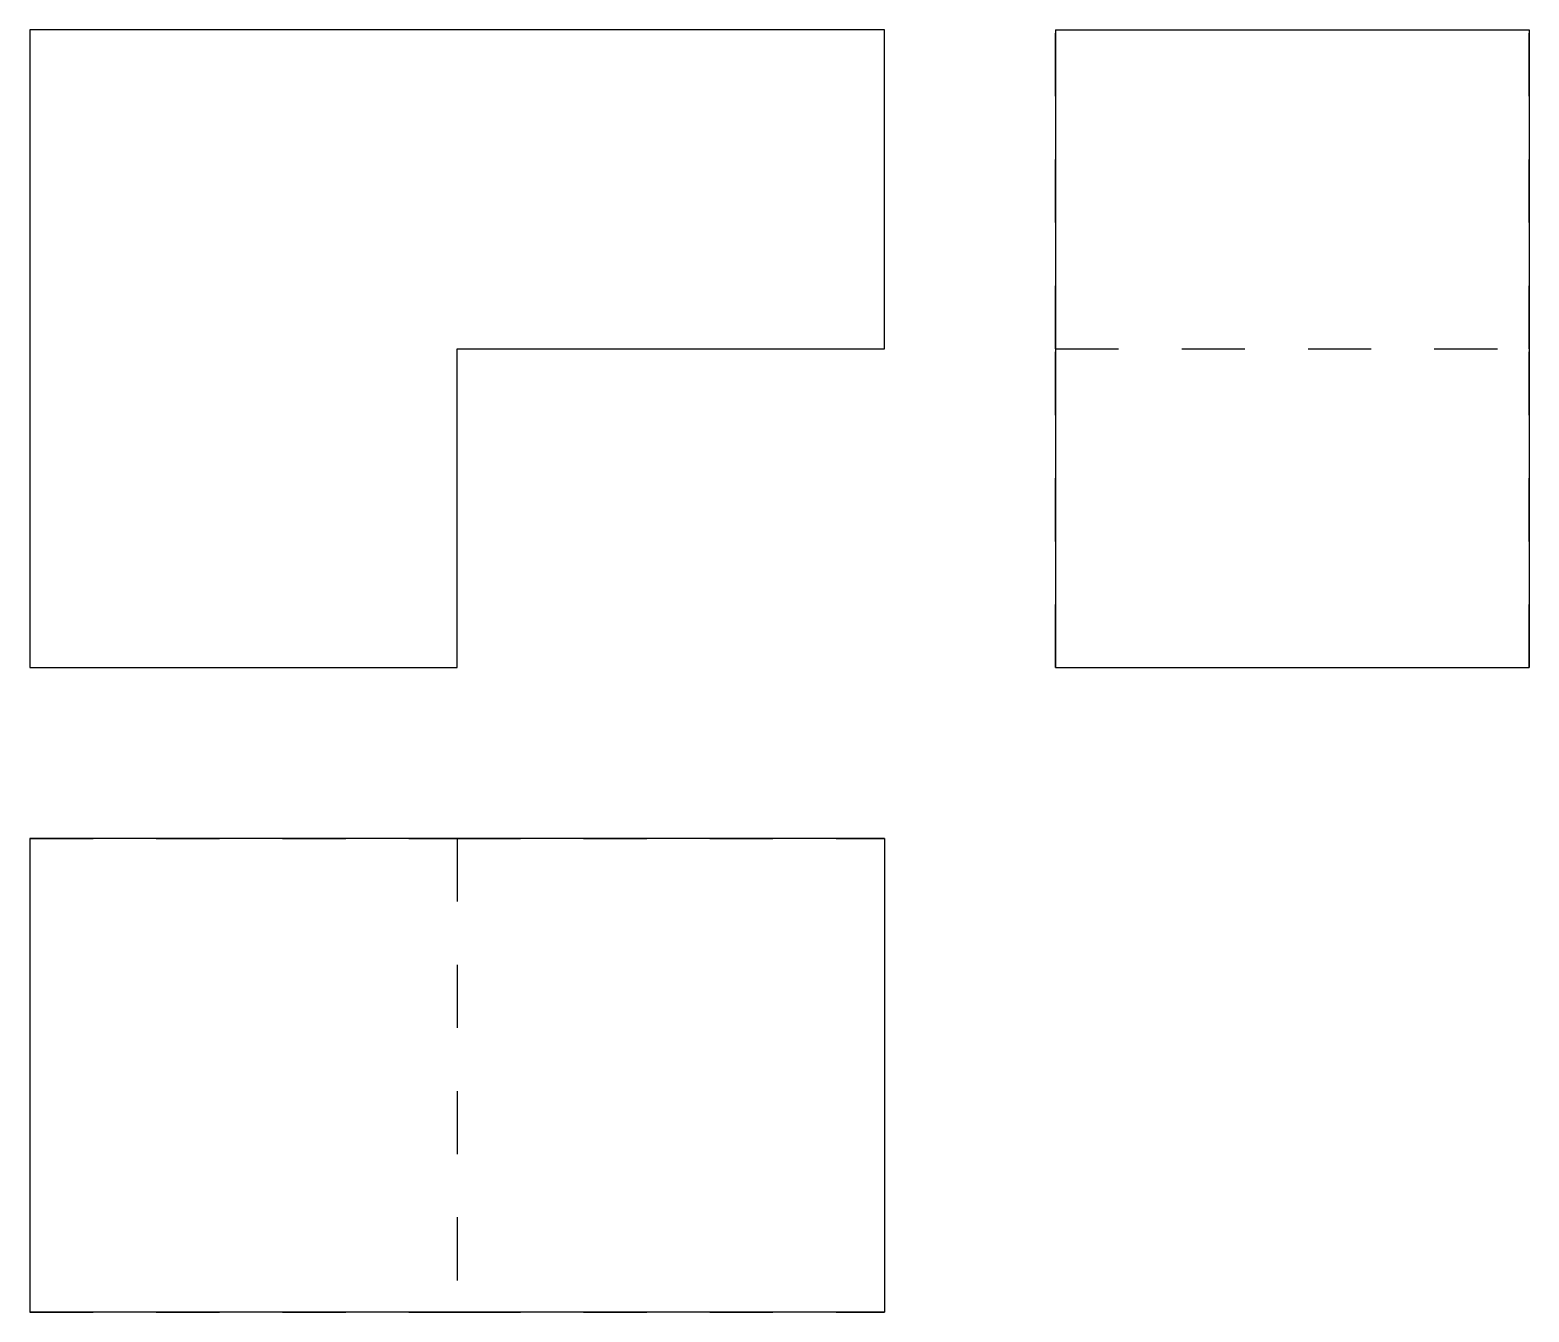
# Model space of a CAD drawing. Extents: x 0 to 2.37, y 0 to 2.03.
import ezdxf

# ---------------------------------------------------------------- set-up
doc = ezdxf.new("R2010")
doc.units = 0
doc.linetypes.add('HIDDEN', pattern=[0.067663, 0.045131, -0.022532])
for name, color, linetype in [('FRONT', 7, 'CONTINUOUS'), ('LEFT', 7, 'CONTINUOUS'), ('LEFT_HID', 7, 'HIDDEN'), ('TOP', 7, 'CONTINUOUS'), ('TOP_HID', 7, 'HIDDEN')]:
    doc.layers.add(name, color=color, linetype=linetype)

msp = doc.modelspace()

# ---------------------------------------------------------------- linework, layer by layer
at = {"layer": 'FRONT'}
for p, q in [((1.353261, 2.030674), (0, 2.030674)), ((0, 2.030674), (0, 1.020652)), ((1.353261, 1.525663), (1.353261, 2.030674)), ((0.67663, 1.020652), (0.67663, 1.525663)), ((0.67663, 1.525663), (1.353261, 1.525663)), ((0, 1.020652), (0.67663, 1.020652))]:
    msp.add_line(p, q, dxfattribs=at)
at = {"layer": 'LEFT'}
for p, q in [((1.623913, 2.030674), (2.373913, 2.030674)), ((1.623913, 2.030674), (1.623913, 1.020652)), ((2.373913, 2.030674), (2.373913, 1.020652)), ((1.623913, 1.020652), (2.373913, 1.020652))]:
    msp.add_line(p, q, dxfattribs=at)
at = {"layer": 'LEFT_HID', "linetype": 'HIDDEN'}
for p, q in [((1.623913, 1.525663), (1.623913, 2.030674)), ((2.373913, 1.525663), (2.373913, 2.030674)), ((1.623913, 1.525663), (2.373913, 1.525663)), ((1.623913, 1.020652), (1.623913, 1.525663)), ((1.623913, 1.525663), (2.373913, 1.525663)), ((2.373913, 1.020652), (2.373913, 1.525663))]:
    msp.add_line(p, q, dxfattribs=at)
at = {"layer": 'TOP'}
for p, q in [((0, 0.75), (0, 0)), ((1.353261, 0.75), (0, 0.75)), ((1.353261, 0.75), (1.353261, 0)), ((1.353261, 0), (0, 0))]:
    msp.add_line(p, q, dxfattribs=at)
at = {"layer": 'TOP_HID', "linetype": 'HIDDEN'}
for p, q in [((0, 0.75), (0.67663, 0.75)), ((0.67663, 0.75), (0.67663, 0)), ((0.67663, 0.75), (0.67663, 0)), ((0.67663, 0.75), (1.353261, 0.75)), ((0, 0), (0.67663, 0)), ((0.67663, 0), (1.353261, 0))]:
    msp.add_line(p, q, dxfattribs=at)

doc.saveas('drawing.dxf')
